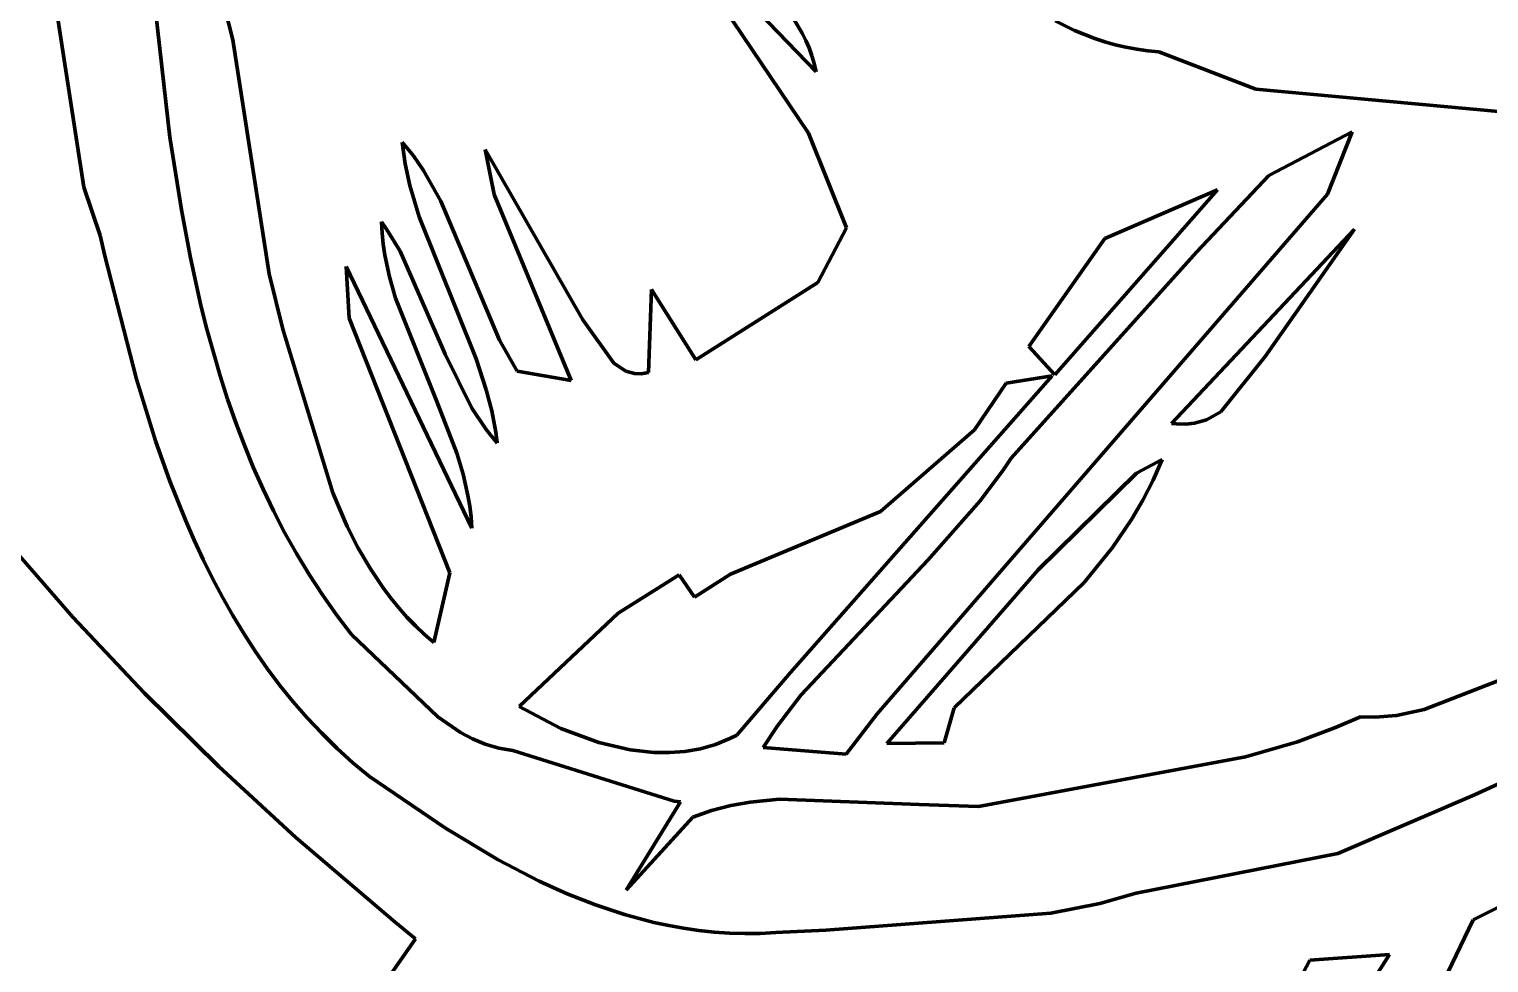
# Model space of a CAD drawing. Header units: millimetres. Extents: x 0 to 14.2, y 0 to 19.5.
# Drawn here: x 1.412 to 2.424, y 2.031 to 2.679 of the extents above; entities that cross this region are included whole.
import ezdxf

# ---------------------------------------------------------------- set-up
doc = ezdxf.new("R2010")
doc.units = ezdxf.units.MM
doc.layers.add('color#010101ff', color=7, linetype='CONTINUOUS', lineweight=100)
doc.layers.add('color#fdfdfdff', color=7, linetype='CONTINUOUS', lineweight=100)

msp = doc.modelspace()

# ---------------------------------------------------------------- linework, layer by layer
at = {"layer": 'color#010101ff'}
for p, q in [((1.9525, 2.6063), (1.8449, 2.766)), ((1.8449, 2.766), (1.9577, 2.649)), ((1.4241, 2.7362), (1.4497, 2.569)), ((1.5095, 2.6037), (1.4961, 2.7209)), ((1.5472, 2.6939), (1.5531, 2.6711)), ((1.948, 2.6758), (1.9422, 2.6855)), ((2.1236, 2.6843), (2.137, 2.6777)), ((1.9505, 2.6708), (1.948, 2.6758)), ((2.137, 2.6777), (2.1509, 2.6721)), ((1.5531, 2.6711), (1.5784, 2.5087)), ((1.9528, 2.6656), (1.9505, 2.6708)), ((1.9548, 2.6602), (1.9528, 2.6656)), ((2.1509, 2.6721), (2.158, 2.6698)), ((2.158, 2.6698), (2.1652, 2.6677)), ((2.1652, 2.6677), (2.1726, 2.666)), ((2.1726, 2.666), (2.1801, 2.6646)), ((2.1801, 2.6646), (2.1877, 2.6636)), ((2.1877, 2.6636), (2.1955, 2.6629)), ((2.1955, 2.6629), (2.2626, 2.637)), ((1.9564, 2.6547), (1.9548, 2.6602)), ((1.9577, 2.649), (1.9564, 2.6547)), ((2.2626, 2.637), (2.4309, 2.6214)), ((1.5174, 2.5533), (1.5095, 2.6037)), ((1.9787, 2.5408), (1.9525, 2.6063)), ((2.3295, 2.6074), (2.2718, 2.577)), ((2.3123, 2.564), (2.3295, 2.6074)), ((1.6727, 2.5851), (1.6706, 2.6002)), ((1.6706, 2.6002), (1.6784, 2.5906)), ((1.7344, 2.5639), (1.7281, 2.595)), ((1.7281, 2.595), (1.7959, 2.4768)), ((1.6759, 2.5702), (1.6727, 2.5851)), ((1.6784, 2.5906), (1.6854, 2.5805)), ((1.6854, 2.5805), (1.6973, 2.5592)), ((2.2718, 2.577), (2.2216, 2.5238)), ((1.4497, 2.569), (1.4611, 2.5355)), ((1.6823, 2.5484), (1.6759, 2.5702)), ((1.7878, 2.4348), (1.7344, 2.5639)), ((2.0001, 2.2035), (2.3123, 2.564)), ((2.1232, 2.4388), (2.2362, 2.567)), ((2.2362, 2.567), (2.1579, 2.5332)), ((1.5237, 2.5199), (1.5174, 2.5533)), ((1.6973, 2.5592), (1.738, 2.4627)), ((1.6566, 2.537), (1.6562, 2.5448)), ((1.6562, 2.5448), (1.6597, 2.5399)), ((1.7219, 2.4498), (1.6823, 2.5484)), ((1.4611, 2.5355), (1.4643, 2.5213)), ((1.6574, 2.5293), (1.6566, 2.537)), ((1.6597, 2.5399), (1.6692, 2.5246)), ((1.9589, 2.5027), (1.9787, 2.5408)), ((2.1579, 2.5332), (2.1052, 2.4584)), ((2.3312, 2.5397), (2.2041, 2.405)), ((2.2691, 2.4515), (2.3312, 2.5397)), ((1.4643, 2.5213), (1.4863, 2.4356)), ((1.6585, 2.5217), (1.6574, 2.5293)), ((1.6617, 2.5066), (1.6585, 2.5217)), ((1.6692, 2.5246), (1.7004, 2.4531)), ((2.2216, 2.5238), (2.093, 2.3809)), ((1.531, 2.4868), (1.5237, 2.5199)), ((1.6337, 2.4781), (1.6317, 2.5138)), ((1.6317, 2.5138), (1.7188, 2.3323)), ((1.5784, 2.5087), (1.5877, 2.4705)), ((1.6659, 2.4919), (1.6617, 2.5066)), ((1.8743, 2.4492), (1.9589, 2.5027)), ((1.6947, 2.4202), (1.6659, 2.4919)), ((1.8415, 2.4403), (1.8436, 2.4979)), ((1.8436, 2.4979), (1.8743, 2.4492)), ((1.5351, 2.4704), (1.531, 2.4868)), ((1.5396, 2.4541), (1.5351, 2.4704)), ((1.5877, 2.4705), (1.6224, 2.3569)), ((1.7035, 2.3013), (1.6337, 2.4781)), ((1.7959, 2.4768), (1.8173, 2.4469)), ((1.738, 2.4627), (1.7503, 2.4413)), ((1.5444, 2.4379), (1.5396, 2.4541)), ((1.7004, 2.4531), (1.7188, 2.4156)), ((2.1052, 2.4584), (2.1232, 2.4388)), ((2.2383, 2.4131), (2.2691, 2.4515)), ((1.7289, 2.4283), (1.7219, 2.4498)), ((1.7503, 2.4413), (1.7878, 2.4348)), ((1.8173, 2.4469), (1.8257, 2.4412)), ((1.8257, 2.4412), (1.8318, 2.4396)), ((1.8364, 2.4395), (1.8415, 2.4403)), ((1.4863, 2.4356), (1.4995, 2.3929)), ((1.5495, 2.4219), (1.5444, 2.4379)), ((1.8318, 2.4396), (1.8364, 2.4395)), ((1.9399, 2.2322), (2.1215, 2.438)), ((2.0894, 2.4328), (2.0676, 2.4005)), ((2.1215, 2.438), (2.0894, 2.4328)), ((1.555, 2.406), (1.5495, 2.4219)), ((1.7085, 2.3844), (1.6947, 2.4202)), ((1.7327, 2.4137), (1.7289, 2.4283)), ((1.7188, 2.4156), (1.7288, 2.4007)), ((1.7355, 2.3989), (1.7327, 2.4137)), ((2.2285, 2.4075), (2.2383, 2.4131)), ((1.561, 2.3903), (1.555, 2.406)), ((1.7288, 2.4007), (1.7365, 2.3913)), ((2.0676, 2.4005), (2.0023, 2.3439)), ((2.2041, 2.405), (2.2076, 2.4046)), ((2.2076, 2.4046), (2.2142, 2.4044)), ((2.2142, 2.4044), (2.2202, 2.4051)), ((2.2202, 2.4051), (2.2285, 2.4075)), ((1.4995, 2.3929), (1.5094, 2.3649)), ((1.5673, 2.3747), (1.561, 2.3903)), ((1.7365, 2.3913), (1.7355, 2.3989)), ((1.7128, 2.3698), (1.7085, 2.3844)), ((2.093, 2.3809), (2.0879, 2.3733)), ((2.1976, 2.3799), (2.1799, 2.3704)), ((2.1914, 2.3655), (2.1976, 2.3799)), ((1.5741, 2.3594), (1.5673, 2.3747)), ((1.7161, 2.355), (1.7128, 2.3698)), ((2.0879, 2.3733), (2.0714, 2.3513)), ((2.1799, 2.3704), (2.1117, 2.3034)), ((1.5094, 2.3649), (1.5204, 2.3374)), ((1.5813, 2.3443), (1.5741, 2.3594)), ((2.1843, 2.3516), (2.1914, 2.3655)), ((1.6224, 2.3569), (1.6325, 2.3335)), ((1.7174, 2.3475), (1.7161, 2.355)), ((2.0714, 2.3513), (2.0351, 2.31)), ((2.1765, 2.3382), (2.1843, 2.3516)), ((1.589, 2.3293), (1.5813, 2.3443)), ((1.7183, 2.3399), (1.7174, 2.3475)), ((1.7188, 2.3323), (1.7183, 2.3399)), ((2.0023, 2.3439), (1.8983, 2.3004)), ((1.5204, 2.3374), (1.5263, 2.3239)), ((1.5973, 2.3147), (1.589, 2.3293)), ((1.6325, 2.3335), (1.6401, 2.3185)), ((2.1633, 2.3189), (2.1765, 2.3382)), ((1.4422, 2.2706), (1.3946, 2.3253)), ((1.5263, 2.3239), (1.5325, 2.3105)), ((1.6401, 2.3185), (1.6485, 2.304)), ((2.1437, 2.2946), (2.1633, 2.3189)), ((1.5325, 2.3105), (1.539, 2.2973)), ((1.606, 2.3002), (1.5973, 2.3147)), ((2.0351, 2.31), (1.9474, 2.2165)), ((1.6153, 2.286), (1.606, 2.3002)), ((1.6485, 2.304), (1.6579, 2.2901)), ((1.6926, 2.2529), (1.7035, 2.3013)), ((1.8626, 2.2999), (1.8204, 2.2732)), ((1.8734, 2.2845), (1.8626, 2.2999)), ((1.8983, 2.3004), (1.8734, 2.2845)), ((2.1117, 2.3034), (2.0067, 2.1828)), ((1.539, 2.2973), (1.5459, 2.2844)), ((1.6579, 2.2901), (1.663, 2.2834)), ((2.0534, 2.2075), (2.1437, 2.2946)), ((1.5459, 2.2844), (1.5531, 2.2716)), ((1.6251, 2.2721), (1.6153, 2.286)), ((1.663, 2.2834), (1.6683, 2.2769)), ((1.4919, 2.2178), (1.4422, 2.2706)), ((1.5531, 2.2716), (1.5607, 2.2591)), ((1.6355, 2.2585), (1.6251, 2.2721)), ((1.6683, 2.2769), (1.6739, 2.2705)), ((1.6739, 2.2705), (1.6798, 2.2644)), ((1.8204, 2.2732), (1.7518, 2.2084)), ((1.5607, 2.2591), (1.5686, 2.2468)), ((1.6954, 2.2013), (1.6355, 2.2585)), ((1.6798, 2.2644), (1.6861, 2.2585)), ((1.6861, 2.2585), (1.6926, 2.2529)), ((1.5686, 2.2468), (1.577, 2.2348)), ((2.4632, 2.2389), (2.3794, 2.2065)), ((1.577, 2.2348), (1.5858, 2.2231)), ((1.9028, 2.1887), (1.9399, 2.2322)), ((1.5434, 2.1668), (1.4919, 2.2178)), ((1.5858, 2.2231), (1.595, 2.2117)), ((1.595, 2.2117), (1.6046, 2.2007)), ((1.7518, 2.2084), (1.7807, 2.1932)), ((1.9474, 2.2165), (1.931, 2.195)), ((2.0464, 2.1834), (2.0534, 2.2075)), ((1.6046, 2.2007), (1.6148, 2.1899)), ((1.711, 2.1904), (1.6954, 2.2013)), ((1.9785, 2.1755), (2.0001, 2.2035)), ((2.3353, 2.2014), (2.318, 2.1939)), ((2.3454, 2.2011), (2.3353, 2.2014)), ((2.3602, 2.2023), (2.3454, 2.2011)), ((2.3794, 2.2065), (2.3602, 2.2023)), ((1.6148, 2.1899), (1.6253, 2.1795)), ((1.7194, 2.186), (1.711, 2.1904)), ((1.7807, 2.1932), (1.8069, 2.1835)), ((1.8979, 2.1862), (1.9028, 2.1887)), ((1.931, 2.195), (1.921, 2.1801)), ((2.318, 2.1939), (2.2916, 2.1841)), ((1.6253, 2.1795), (1.6364, 2.1695)), ((1.7282, 2.1823), (1.7194, 2.186)), ((1.7375, 2.1796), (1.7282, 2.1823)), ((1.7473, 2.178), (1.7375, 2.1796)), ((1.8592, 2.1428), (1.7473, 2.178)), ((1.8069, 2.1835), (1.8286, 2.1784)), ((1.8286, 2.1784), (1.845, 2.1766)), ((1.8559, 2.1765), (1.8667, 2.1773)), ((1.8667, 2.1773), (1.8774, 2.1792)), ((1.8774, 2.1792), (1.8878, 2.1821)), ((1.8878, 2.1821), (1.8979, 2.1862)), ((1.921, 2.1801), (1.9785, 2.1755)), ((2.0067, 2.1828), (2.0464, 2.1834)), ((2.2916, 2.1841), (2.2556, 2.1735)), ((2.4144, 2.1471), (2.4967, 2.1852)), ((1.5967, 2.1177), (1.5434, 2.1668)), ((1.6364, 2.1695), (1.648, 2.1599)), ((1.845, 2.1766), (1.8559, 2.1765)), ((2.2556, 2.1735), (2.0702, 2.1391)), ((2.6425, 2.1755), (2.4134, 2.0604)), ((1.648, 2.1599), (1.7005, 2.124)), ((2.3195, 2.1066), (2.4144, 2.1471)), ((1.826, 2.0811), (1.8635, 2.1424)), ((1.8635, 2.1424), (1.8592, 2.1428)), ((1.8852, 2.1363), (1.8721, 2.1318)), ((1.8985, 2.1397), (1.8852, 2.1363)), ((1.9119, 2.1421), (1.8985, 2.1397)), ((1.9323, 2.1442), (1.9119, 2.1421)), ((2.0291, 2.1405), (1.9323, 2.1442)), ((2.0702, 2.1391), (2.0291, 2.1405)), ((1.8721, 2.1318), (1.826, 2.0811)), ((1.6657, 2.0588), (1.5967, 2.1177)), ((1.7005, 2.124), (1.7372, 2.102)), ((2.1796, 2.0789), (2.3195, 2.1066)), ((1.7372, 2.102), (1.7656, 2.0873)), ((1.7656, 2.0873), (1.785, 2.0786)), ((1.785, 2.0786), (1.8047, 2.0708)), ((2.1544, 2.0719), (2.1796, 2.0789)), ((1.8047, 2.0708), (1.8248, 2.0641)), ((2.1204, 2.065), (2.1544, 2.0719)), ((1.6798, 2.0473), (1.6657, 2.0588)), ((1.8248, 2.0641), (1.8349, 2.0613)), ((1.8349, 2.0613), (1.8452, 2.0587)), ((1.8452, 2.0587), (1.8555, 2.0565)), ((1.8555, 2.0565), (1.8658, 2.0546)), ((1.9645, 2.0533), (2.1204, 2.065)), ((2.4134, 2.0604), (2.3526, 1.9343)), ((1.611, 1.9486), (1.6798, 2.0473)), ((1.8658, 2.0546), (1.8763, 2.0531)), ((1.8763, 2.0531), (1.8869, 2.052)), ((1.8869, 2.052), (1.8975, 2.0513)), ((1.8975, 2.0513), (1.9082, 2.0509)), ((1.9082, 2.0509), (1.9189, 2.051)), ((1.9189, 2.051), (1.9298, 2.0516)), ((1.9298, 2.0516), (1.9645, 2.0533)), ((2.2431, 1.861), (2.3555, 2.0364)), ((2.3555, 2.0364), (2.3001, 2.0324)), ((2.3001, 2.0324), (2.2503, 1.9377))]:
    msp.add_line(p, q, dxfattribs=at)
at = {"layer": 'color#fdfdfdff'}
for p, q in [((1.9577, 2.649), (1.8449, 2.766)), ((1.8449, 2.766), (1.9525, 2.6063)), ((1.4497, 2.569), (1.4241, 2.7362)), ((1.4961, 2.7209), (1.5095, 2.6037)), ((1.5531, 2.6711), (1.5472, 2.6939)), ((1.9422, 2.6855), (1.948, 2.6758)), ((2.137, 2.6777), (2.1236, 2.6843)), ((1.948, 2.6758), (1.9505, 2.6708)), ((2.1509, 2.6721), (2.137, 2.6777)), ((1.5784, 2.5087), (1.5531, 2.6711)), ((1.9505, 2.6708), (1.9528, 2.6656)), ((1.9528, 2.6656), (1.9548, 2.6602)), ((2.158, 2.6698), (2.1509, 2.6721)), ((2.1652, 2.6677), (2.158, 2.6698)), ((2.1726, 2.666), (2.1652, 2.6677)), ((2.1801, 2.6646), (2.1726, 2.666)), ((2.1877, 2.6636), (2.1801, 2.6646)), ((2.1955, 2.6629), (2.1877, 2.6636)), ((2.2626, 2.637), (2.1955, 2.6629)), ((1.9548, 2.6602), (1.9564, 2.6547)), ((1.9564, 2.6547), (1.9577, 2.649)), ((2.4309, 2.6214), (2.2626, 2.637)), ((1.5095, 2.6037), (1.5174, 2.5533)), ((1.9525, 2.6063), (1.9787, 2.5408)), ((2.2718, 2.577), (2.3295, 2.6074)), ((2.3295, 2.6074), (2.3123, 2.564)), ((1.6784, 2.5906), (1.6706, 2.6002)), ((1.6706, 2.6002), (1.6727, 2.5851)), ((1.7959, 2.4768), (1.7281, 2.595)), ((1.7281, 2.595), (1.7344, 2.5639)), ((1.6727, 2.5851), (1.6759, 2.5702)), ((1.6854, 2.5805), (1.6784, 2.5906)), ((1.6973, 2.5592), (1.6854, 2.5805)), ((2.2216, 2.5238), (2.2718, 2.577)), ((1.4611, 2.5355), (1.4497, 2.569)), ((1.6759, 2.5702), (1.6823, 2.5484)), ((1.7344, 2.5639), (1.7878, 2.4348)), ((2.3123, 2.564), (2.0001, 2.2035)), ((2.2362, 2.567), (2.1232, 2.4388)), ((2.1579, 2.5332), (2.2362, 2.567)), ((1.5174, 2.5533), (1.5237, 2.5199)), ((1.738, 2.4627), (1.6973, 2.5592)), ((1.6597, 2.5399), (1.6562, 2.5448)), ((1.6562, 2.5448), (1.6566, 2.537)), ((1.6823, 2.5484), (1.7219, 2.4498)), ((1.4643, 2.5213), (1.4611, 2.5355)), ((1.6566, 2.537), (1.6574, 2.5293)), ((1.6692, 2.5246), (1.6597, 2.5399)), ((1.9787, 2.5408), (1.9589, 2.5027)), ((2.1052, 2.4584), (2.1579, 2.5332)), ((2.2041, 2.405), (2.3312, 2.5397)), ((2.3312, 2.5397), (2.2691, 2.4515)), ((1.4863, 2.4356), (1.4643, 2.5213)), ((1.6574, 2.5293), (1.6585, 2.5217)), ((1.6585, 2.5217), (1.6617, 2.5066)), ((1.7004, 2.4531), (1.6692, 2.5246)), ((2.093, 2.3809), (2.2216, 2.5238)), ((1.5237, 2.5199), (1.531, 2.4868)), ((1.7188, 2.3323), (1.6317, 2.5138)), ((1.6317, 2.5138), (1.6337, 2.4781)), ((1.5877, 2.4705), (1.5784, 2.5087)), ((1.6617, 2.5066), (1.6659, 2.4919)), ((1.9589, 2.5027), (1.8743, 2.4492)), ((1.6659, 2.4919), (1.6947, 2.4202)), ((1.8436, 2.4979), (1.8415, 2.4403)), ((1.8743, 2.4492), (1.8436, 2.4979)), ((1.531, 2.4868), (1.5351, 2.4704)), ((1.5351, 2.4704), (1.5396, 2.4541)), ((1.6224, 2.3569), (1.5877, 2.4705)), ((1.6337, 2.4781), (1.7035, 2.3013)), ((1.8173, 2.4469), (1.7959, 2.4768)), ((1.7503, 2.4413), (1.738, 2.4627)), ((1.5396, 2.4541), (1.5444, 2.4379)), ((1.7188, 2.4156), (1.7004, 2.4531)), ((2.1232, 2.4388), (2.1052, 2.4584)), ((2.2691, 2.4515), (2.2383, 2.4131)), ((1.7219, 2.4498), (1.7289, 2.4283)), ((1.7878, 2.4348), (1.7503, 2.4413)), ((1.8257, 2.4412), (1.8173, 2.4469)), ((1.8318, 2.4396), (1.8257, 2.4412)), ((1.8415, 2.4403), (1.8364, 2.4395)), ((1.4995, 2.3929), (1.4863, 2.4356)), ((1.5444, 2.4379), (1.5495, 2.4219)), ((1.8364, 2.4395), (1.8318, 2.4396)), ((2.1215, 2.438), (1.9399, 2.2322)), ((2.0676, 2.4005), (2.0894, 2.4328)), ((2.0894, 2.4328), (2.1215, 2.438)), ((1.5495, 2.4219), (1.555, 2.406)), ((1.6947, 2.4202), (1.7085, 2.3844)), ((1.7289, 2.4283), (1.7327, 2.4137)), ((1.7288, 2.4007), (1.7188, 2.4156)), ((1.7327, 2.4137), (1.7355, 2.3989)), ((2.2383, 2.4131), (2.2285, 2.4075)), ((1.555, 2.406), (1.561, 2.3903)), ((1.7365, 2.3913), (1.7288, 2.4007)), ((2.0023, 2.3439), (2.0676, 2.4005)), ((2.2076, 2.4046), (2.2041, 2.405)), ((2.2142, 2.4044), (2.2076, 2.4046)), ((2.2202, 2.4051), (2.2142, 2.4044)), ((2.2285, 2.4075), (2.2202, 2.4051)), ((1.5094, 2.3649), (1.4995, 2.3929)), ((1.561, 2.3903), (1.5673, 2.3747)), ((1.7355, 2.3989), (1.7365, 2.3913)), ((1.7085, 2.3844), (1.7128, 2.3698)), ((2.0879, 2.3733), (2.093, 2.3809)), ((2.1799, 2.3704), (2.1976, 2.3799)), ((2.1976, 2.3799), (2.1914, 2.3655)), ((1.5673, 2.3747), (1.5741, 2.3594)), ((1.7128, 2.3698), (1.7161, 2.355)), ((2.0714, 2.3513), (2.0879, 2.3733)), ((2.1117, 2.3034), (2.1799, 2.3704)), ((1.5204, 2.3374), (1.5094, 2.3649)), ((1.5741, 2.3594), (1.5813, 2.3443)), ((2.1914, 2.3655), (2.1843, 2.3516)), ((1.6325, 2.3335), (1.6224, 2.3569)), ((1.7161, 2.355), (1.7174, 2.3475)), ((2.0351, 2.31), (2.0714, 2.3513)), ((2.1843, 2.3516), (2.1765, 2.3382)), ((1.5813, 2.3443), (1.589, 2.3293)), ((1.7174, 2.3475), (1.7183, 2.3399)), ((1.7183, 2.3399), (1.7188, 2.3323)), ((1.8983, 2.3004), (2.0023, 2.3439)), ((1.5263, 2.3239), (1.5204, 2.3374)), ((1.589, 2.3293), (1.5973, 2.3147)), ((1.6401, 2.3185), (1.6325, 2.3335)), ((2.1765, 2.3382), (2.1633, 2.3189)), ((1.3946, 2.3253), (1.4422, 2.2706)), ((1.5325, 2.3105), (1.5263, 2.3239)), ((1.6485, 2.304), (1.6401, 2.3185)), ((2.1633, 2.3189), (2.1437, 2.2946)), ((1.539, 2.2973), (1.5325, 2.3105)), ((1.5973, 2.3147), (1.606, 2.3002)), ((1.9474, 2.2165), (2.0351, 2.31)), ((1.606, 2.3002), (1.6153, 2.286)), ((1.6579, 2.2901), (1.6485, 2.304)), ((1.7035, 2.3013), (1.6926, 2.2529)), ((1.8204, 2.2732), (1.8626, 2.2999)), ((1.8626, 2.2999), (1.8734, 2.2845)), ((1.8734, 2.2845), (1.8983, 2.3004)), ((2.0067, 2.1828), (2.1117, 2.3034)), ((1.5459, 2.2844), (1.539, 2.2973)), ((1.663, 2.2834), (1.6579, 2.2901)), ((2.1437, 2.2946), (2.0534, 2.2075)), ((1.5531, 2.2716), (1.5459, 2.2844)), ((1.6153, 2.286), (1.6251, 2.2721)), ((1.6683, 2.2769), (1.663, 2.2834)), ((1.4422, 2.2706), (1.4919, 2.2178)), ((1.5607, 2.2591), (1.5531, 2.2716)), ((1.6251, 2.2721), (1.6355, 2.2585)), ((1.6739, 2.2705), (1.6683, 2.2769)), ((1.6798, 2.2644), (1.6739, 2.2705)), ((1.7518, 2.2084), (1.8204, 2.2732)), ((1.5686, 2.2468), (1.5607, 2.2591)), ((1.6355, 2.2585), (1.6954, 2.2013)), ((1.6861, 2.2585), (1.6798, 2.2644)), ((1.6926, 2.2529), (1.6861, 2.2585)), ((1.577, 2.2348), (1.5686, 2.2468)), ((2.3794, 2.2065), (2.4632, 2.2389)), ((1.5858, 2.2231), (1.577, 2.2348)), ((1.9399, 2.2322), (1.9028, 2.1887)), ((1.4919, 2.2178), (1.5434, 2.1668)), ((1.595, 2.2117), (1.5858, 2.2231)), ((1.6046, 2.2007), (1.595, 2.2117)), ((1.7807, 2.1932), (1.7518, 2.2084)), ((1.931, 2.195), (1.9474, 2.2165)), ((2.0534, 2.2075), (2.0464, 2.1834)), ((1.6148, 2.1899), (1.6046, 2.2007)), ((1.6954, 2.2013), (1.711, 2.1904)), ((2.0001, 2.2035), (1.9785, 2.1755)), ((2.318, 2.1939), (2.3353, 2.2014)), ((2.3353, 2.2014), (2.3454, 2.2011)), ((2.3454, 2.2011), (2.3602, 2.2023)), ((2.3602, 2.2023), (2.3794, 2.2065)), ((1.6253, 2.1795), (1.6148, 2.1899)), ((1.711, 2.1904), (1.7194, 2.186)), ((1.8069, 2.1835), (1.7807, 2.1932)), ((1.9028, 2.1887), (1.8979, 2.1862)), ((1.921, 2.1801), (1.931, 2.195)), ((2.2916, 2.1841), (2.318, 2.1939)), ((1.6364, 2.1695), (1.6253, 2.1795)), ((1.7194, 2.186), (1.7282, 2.1823)), ((1.7282, 2.1823), (1.7375, 2.1796)), ((1.7375, 2.1796), (1.7473, 2.178)), ((1.7473, 2.178), (1.8592, 2.1428)), ((1.8286, 2.1784), (1.8069, 2.1835)), ((1.845, 2.1766), (1.8286, 2.1784)), ((1.8667, 2.1773), (1.8559, 2.1765)), ((1.8774, 2.1792), (1.8667, 2.1773)), ((1.8878, 2.1821), (1.8774, 2.1792)), ((1.8979, 2.1862), (1.8878, 2.1821)), ((1.9785, 2.1755), (1.921, 2.1801)), ((2.0464, 2.1834), (2.0067, 2.1828)), ((2.2556, 2.1735), (2.2916, 2.1841)), ((2.4967, 2.1852), (2.4144, 2.1471)), ((1.5434, 2.1668), (1.5967, 2.1177)), ((1.648, 2.1599), (1.6364, 2.1695)), ((1.8559, 2.1765), (1.845, 2.1766)), ((2.0702, 2.1391), (2.2556, 2.1735)), ((2.4134, 2.0604), (2.6425, 2.1755)), ((1.7005, 2.124), (1.648, 2.1599)), ((2.4144, 2.1471), (2.3195, 2.1066)), ((1.8635, 2.1424), (1.826, 2.0811)), ((1.8592, 2.1428), (1.8635, 2.1424)), ((1.8721, 2.1318), (1.8852, 2.1363)), ((1.8852, 2.1363), (1.8985, 2.1397)), ((1.8985, 2.1397), (1.9119, 2.1421)), ((1.9119, 2.1421), (1.9323, 2.1442)), ((1.9323, 2.1442), (2.0291, 2.1405)), ((2.0291, 2.1405), (2.0702, 2.1391)), ((1.826, 2.0811), (1.8721, 2.1318)), ((1.5967, 2.1177), (1.6657, 2.0588)), ((1.7372, 2.102), (1.7005, 2.124)), ((2.3195, 2.1066), (2.1796, 2.0789)), ((1.7656, 2.0873), (1.7372, 2.102)), ((1.785, 2.0786), (1.7656, 2.0873)), ((1.8047, 2.0708), (1.785, 2.0786)), ((2.1796, 2.0789), (2.1544, 2.0719)), ((1.8248, 2.0641), (1.8047, 2.0708)), ((2.1544, 2.0719), (2.1204, 2.065)), ((1.6657, 2.0588), (1.6798, 2.0473)), ((1.8349, 2.0613), (1.8248, 2.0641)), ((1.8452, 2.0587), (1.8349, 2.0613)), ((1.8555, 2.0565), (1.8452, 2.0587)), ((1.8658, 2.0546), (1.8555, 2.0565)), ((2.1204, 2.065), (1.9645, 2.0533)), ((2.3526, 1.9343), (2.4134, 2.0604)), ((1.6798, 2.0473), (1.611, 1.9486)), ((1.8763, 2.0531), (1.8658, 2.0546)), ((1.8869, 2.052), (1.8763, 2.0531)), ((1.8975, 2.0513), (1.8869, 2.052)), ((1.9082, 2.0509), (1.8975, 2.0513)), ((1.9189, 2.051), (1.9082, 2.0509)), ((1.9298, 2.0516), (1.9189, 2.051)), ((1.9645, 2.0533), (1.9298, 2.0516)), ((2.3555, 2.0364), (2.2431, 1.861)), ((2.3001, 2.0324), (2.3555, 2.0364)), ((2.2503, 1.9377), (2.3001, 2.0324))]:
    msp.add_line(p, q, dxfattribs=at)

doc.saveas('drawing.dxf')
